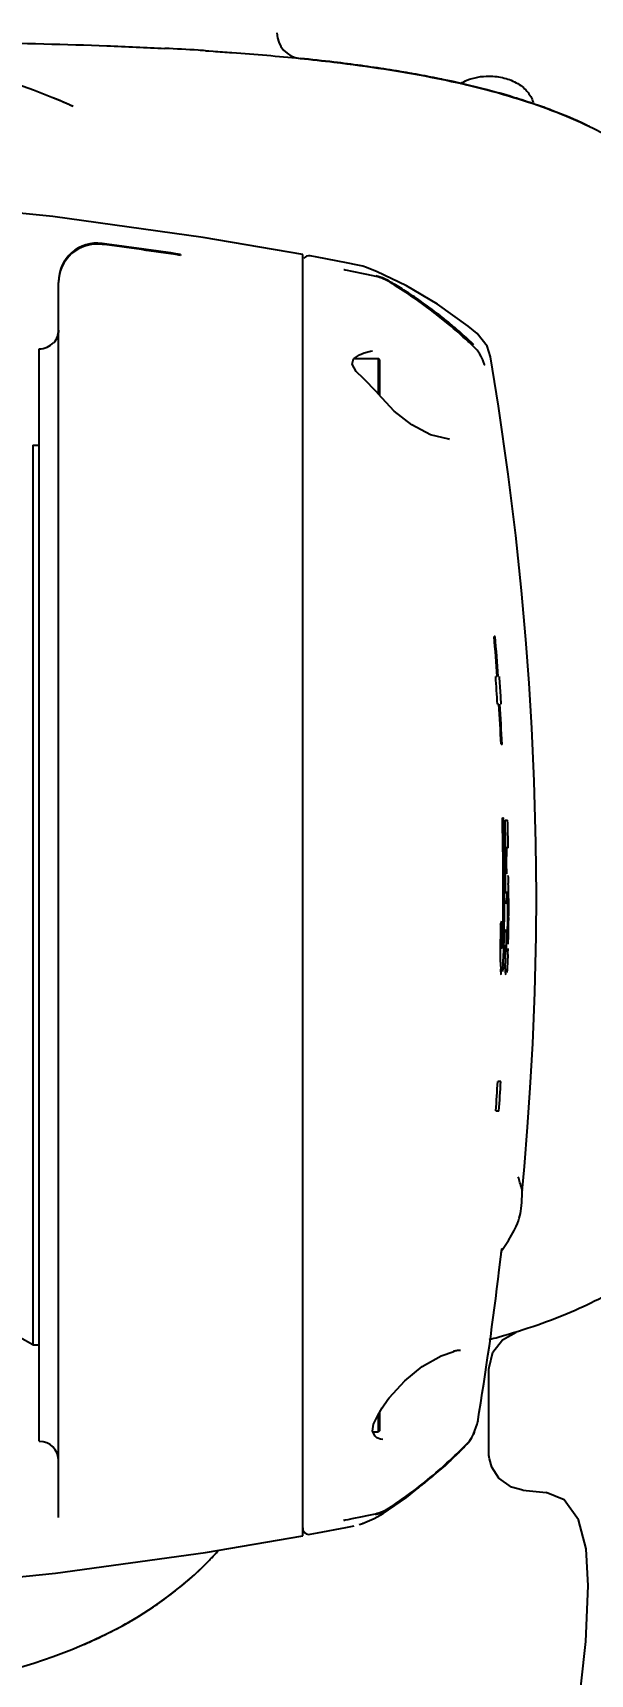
# Model space of a CAD drawing. Header units: millimetres. Extents: x 4086 to 10416, y 123 to 1549.
# Drawn here: x 6677.84 to 6688.69, y 913.17 to 945.1 of the extents above; entities that cross this region are included whole.
import ezdxf

# ---------------------------------------------------------------- set-up
doc = ezdxf.new("R2010")
doc.units = ezdxf.units.MM
doc.layers.add('外形图', color=7, linetype='Continuous')
doc.layers.add('尺寸标注', color=7, linetype='Continuous')
doc.styles.add('思源黑', font='SourceHanSansCN-Normal.ttf')
doc.dimstyles.new('尺寸标注_1_4比例中六', dxfattribs={"dimtxt": 10, "dimasz": 8, "dimexe": 2, "dimexo": 1.5, "dimgap": 1, "dimtad": 1, "dimdec": 1, "dimlfac": 4, "dimdsep": 46, "dimtxsty": '思源黑', "dimcen": 0.09, "dimadec": 0, "dimazin": 0, "dimtp": 0.01, "dimtm": 0.01, "dimtfac": 1, "dimtdec": 1, "dimtofl": 0, "dimtmove": 0, "dimatfit": 3, "dimfxl": 1, "dimtolj": 1, "dimarcsym": 0})

# ---------------------------------------------------------------- blocks, each defined once
blk = doc.blocks.new('*D777')
at = {"layer": 'Defpoints', "color": 0}
for p in [(6704.094, 953.65), (6704.094, 897.452), (6613.719, 846.827)]:
    blk.add_point(p, dxfattribs=at)
at = {"layer": '尺寸标注', "color": 0, "lineweight": -2}
for p, q in [((6613.719, 848.327), (6613.719, 955.65)), ((6704.094, 898.952), (6704.094, 955.65)), ((6621.719, 953.65), (6696.094, 953.65))]:
    blk.add_line(p, q, dxfattribs=at)
at = {"layer": '尺寸标注', "color": 0}
for points in [[(6621.719, 954.983), (6621.719, 952.316), (6613.719, 953.65)], [(6696.094, 952.316), (6696.094, 954.983), (6704.094, 953.65)]]:
    blk.add_solid(points, dxfattribs=at)
at = {"layer": '尺寸标注', "color": 0, "insert": (6658.711, 959.834), "char_height": 10, "attachment_point": 5, "style": '思源黑'}
blk.add_mtext('\\A1;361.5', dxfattribs=at)
blk = doc.blocks.new('*D778')
at = {"layer": 'Defpoints', "color": 0}
for p in [(6734.236, 975.67), (6613.719, 801.827), (6734.236, 744.42)]:
    blk.add_point(p, dxfattribs=at)
at = {"layer": '尺寸标注', "color": 0, "lineweight": -2}
for p, q in [((6613.719, 803.327), (6613.719, 977.67)), ((6734.236, 745.92), (6734.236, 977.67)), ((6621.719, 975.67), (6726.236, 975.67))]:
    blk.add_line(p, q, dxfattribs=at)
at = {"layer": '尺寸标注', "color": 0}
for points in [[(6621.719, 977.003), (6621.719, 974.337), (6613.719, 975.67)], [(6726.236, 974.337), (6726.236, 977.003), (6734.236, 975.67)]]:
    blk.add_solid(points, dxfattribs=at)
at = {"layer": '尺寸标注', "color": 0, "insert": (6673.196, 981.847), "char_height": 10, "attachment_point": 5, "style": '思源黑'}
blk.add_mtext('\\A1;482.1', dxfattribs=at)

msp = doc.modelspace()

# ---------------------------------------------------------------- linework, layer by layer
at = {"layer": '外形图', "linetype": 'Continuous'}
for p, q in [((6681.201, 944.75), (6681.27, 944.746)), ((6681.27, 944.746), (6681.351, 944.741)), ((6681.161, 941.119), (6678.235, 941.523)), ((6683.094, 940.788), (6681.161, 941.119)), ((6680.719, 940.788), (6680.719, 940.769)), ((6683.094, 915.866), (6683.094, 940.788)), ((6683.377, 940.735), (6683.242, 940.761)), ((6683.949, 940.625), (6683.377, 940.735)), ((6684.168, 940.582), (6683.949, 940.625)), ((6684.264, 940.558), (6684.168, 940.582)), ((6684.336, 940.534), (6684.264, 940.558)), ((6684.379, 940.517), (6684.336, 940.534)), ((6684.529, 940.456), (6684.379, 940.517)), ((6678.344, 916.222), (6678.344, 940.24)), ((6684.023, 940.461), (6683.963, 940.473)), ((6684.34, 940.395), (6684.023, 940.461)), ((6684.526, 940.356), (6684.34, 940.395)), ((6685.116, 940.178), (6684.529, 940.456)), ((6685.719, 939.823), (6685.116, 940.178)), ((6686.312, 939.396), (6685.719, 939.823)), ((6686.491, 939.248), (6686.312, 939.396)), ((6686.681, 939.003), (6686.491, 939.248)), ((6677.969, 917.703), (6677.969, 938.952)), ((6678.248, 939.077), (6678.258, 939.077)), ((6686.747, 938.799), (6686.681, 939.003)), ((6684.059, 938.656), (6684.084, 938.757)), ((6684.134, 938.514), (6684.059, 938.656)), ((6684.084, 938.757), (6684.199, 938.835)), ((6684.096, 938.765), (6684.569, 938.765)), ((6684.199, 938.835), (6684.29, 938.872)), ((6684.29, 938.872), (6684.411, 938.907)), ((6684.405, 938.907), (6684.451, 938.911)), ((6684.451, 938.911), (6684.454, 938.911)), ((6684.569, 938.069), (6684.569, 938.765)), ((6684.594, 938.74), (6684.569, 938.765)), ((6684.594, 938.042), (6684.594, 938.74)), ((6686.597, 938.738), (6686.585, 938.764)), ((6686.902, 937.84), (6686.747, 938.799)), ((6684.277, 938.376), (6684.134, 938.514)), ((6684.536, 938.109), (6684.277, 938.376)), ((6684.564, 938.074), (6684.536, 938.109)), ((6684.873, 937.741), (6684.564, 938.074)), ((6677.844, 937.077), (6677.844, 919.577)), ((6677.844, 937.077), (6677.969, 937.077)), ((6685.937, 937.192), (6685.583, 937.279)), ((6685.951, 937.191), (6685.936, 937.192)), ((6685.953, 937.191), (6685.951, 937.191)), ((6686.839, 933.357), (6686.821, 933.357)), ((6686.879, 932.577), (6686.851, 932.577)), ((6686.885, 932.039), (6686.913, 932.039)), ((6686.973, 931.259), (6686.955, 931.259)), ((6686.98, 929.827), (6687.002, 929.827)), ((6687.033, 929.786), (6687.082, 929.786)), ((6687.092, 929.248), (6687.058, 929.248)), ((6687.058, 929.248), (6687.059, 929.078)), ((6687.06, 928.835), (6687.06, 928.739)), ((6687.071, 928.376), (6687.04, 928.376)), ((6687.051, 928.18), (6687.056, 928.157)), ((6687.047, 927.638), (6687.054, 927.658)), ((6686.976, 927.294), (6686.943, 927.294)), ((6687.062, 927.236), (6687.033, 927.237)), ((6686.95, 924.702), (6686.89, 924.702)), ((6686.913, 924.127), (6686.854, 924.127)), ((6687.365, 922.581), (6687.366, 922.574)), ((6687.366, 922.574), (6687.366, 922.572)), ((6686.965, 921.41), (6686.996, 921.455)), ((6686.917, 921.039), (6686.918, 921.039)), ((6677.844, 919.577), (6677.594, 919.722)), ((6677.844, 919.577), (6677.969, 919.577)), ((6685.787, 919.368), (6686.038, 919.452)), ((6686.719, 917.417), (6686.719, 919.109)), ((6684.473, 918.039), (6684.556, 918.207)), ((6684.556, 918.207), (6684.643, 918.354)), ((6684.569, 917.89), (6684.569, 918.229)), ((6684.594, 917.915), (6684.594, 918.271)), ((6684.455, 917.901), (6684.473, 918.039)), ((6684.461, 917.89), (6684.569, 917.89)), ((6684.594, 917.915), (6684.569, 917.89)), ((6686.42, 917.841), (6686.49, 918.038)), ((6686.49, 918.038), (6686.499, 918.085)), ((6686.499, 918.085), (6686.499, 918.084)), ((6684.607, 917.742), (6684.539, 917.771)), ((6684.656, 917.736), (6684.607, 917.742)), ((6684.656, 917.736), (6684.656, 917.736)), ((6685.87, 917.233), (6686.248, 917.6)), ((6686.249, 917.601), (6686.248, 917.6)), ((6686.296, 917.652), (6686.364, 917.744)), ((6685.111, 916.609), (6685.87, 917.233)), ((6686.719, 917.433), (6686.719, 917.442)), ((6684.658, 916.296), (6685.111, 916.609)), ((6687.376, 916.755), (6687.376, 916.755)), ((6687.376, 916.755), (6687.83, 916.707)), ((6684.484, 916.199), (6684.657, 916.296)), ((6684.658, 916.296), (6684.657, 916.296)), ((6683.384, 915.92), (6683.931, 916.026)), ((6683.924, 916.173), (6683.982, 916.185)), ((6683.931, 916.026), (6684.098, 916.059)), ((6683.981, 916.185), (6684.055, 916.2)), ((6684.055, 916.2), (6684.256, 916.242)), ((6684.194, 916.082), (6684.265, 916.105)), ((6684.259, 916.103), (6684.484, 916.199)), ((6684.265, 916.105), (6684.259, 916.103)), ((6683.242, 915.894), (6683.384, 915.92)), ((6688.651, 914.891), (6688.651, 914.892))]:
    msp.add_line(p, q, dxfattribs=at)
for points in [[(6678.235, 941.523), (6675.687, 941.781), (6673.428, 941.939), (6671.495, 942.022)], [(6683.963, 940.473), (6683.918, 940.483), (6683.903, 940.486), (6683.897, 940.487)], [(6686.63, 938.646), (6686.623, 938.665), (6686.619, 938.679), (6686.613, 938.696), (6686.606, 938.716), (6686.597, 938.738)], [(6686.631, 938.642), (6686.631, 938.641), (6686.631, 938.642), (6686.63, 938.646)], [(6685.583, 937.279), (6685.215, 937.475), (6684.873, 937.741)], [(6687.642, 928.327), (6687.633, 929.345), (6687.6, 930.544), (6687.553, 931.572), (6687.498, 932.452), (6687.435, 933.301), (6687.35, 934.253), (6687.238, 935.323), (6687.092, 936.513), (6686.902, 937.84)], [(6687.365, 922.562), (6687.409, 923.045), (6687.47, 923.811), (6687.523, 924.58), (6687.571, 925.44), (6687.611, 926.43), (6687.637, 927.527), (6687.642, 928.327)], [(6687.097, 921.609), (6687.16, 921.712), (6687.211, 921.804), (6687.248, 921.878), (6687.274, 921.94), (6687.294, 921.993), (6687.309, 922.041), (6687.321, 922.087), (6687.331, 922.133), (6687.339, 922.182), (6687.346, 922.233), (6687.351, 922.289), (6687.355, 922.349), (6687.359, 922.412), (6687.362, 922.473), (6687.365, 922.564)], [(6686.918, 921.039), (6686.947, 921.288), (6686.953, 921.336), (6686.957, 921.362), (6686.961, 921.384), (6686.964, 921.402), (6686.966, 921.418), (6686.969, 921.429), (6686.97, 921.437), (6686.971, 921.443), (6686.972, 921.446), (6686.973, 921.448), (6686.973, 921.45), (6686.973, 921.45)], [(6686.996, 921.455), (6687.034, 921.513), (6687.097, 921.609)], [(6686.719, 919.109), (6686.72, 919.141), (6686.795, 919.438), (6686.981, 919.679), (6687.248, 919.826)], [(6684.776, 918.547), (6685.079, 918.881), (6685.416, 919.157), (6685.787, 919.368)], [(6684.643, 918.354), (6684.751, 918.513), (6684.776, 918.547)], [(6684.539, 917.771), (6684.505, 917.802), (6684.455, 917.901)], [(6686.274, 917.632), (6686.287, 917.645), (6686.317, 917.679), (6686.343, 917.713)], [(6686.343, 917.713), (6686.365, 917.746), (6686.385, 917.777), (6686.399, 917.802)], [(6687.376, 916.755), (6687.154, 916.813), (6686.912, 916.986), (6686.773, 917.201), (6686.726, 917.363), (6686.719, 917.433)], [(6688.651, 914.891), (6688.608, 915.61), (6688.462, 916.178), (6688.184, 916.563), (6687.83, 916.707)], [(6683.894, 916.166), (6683.894, 916.166), (6683.9, 916.168), (6683.91, 916.17), (6683.924, 916.173)], [(6675.746, 914.878), (6678.285, 915.138), (6681.202, 915.542), (6683.094, 915.866)], [(6679.341, 883.728), (6680.828, 886.81), (6682.284, 890.162), (6683.582, 893.491), (6684.698, 896.672), (6685.656, 899.708), (6686.476, 902.614), (6687.159, 905.354), (6687.707, 907.886), (6688.126, 910.167), (6688.423, 912.159), (6688.6, 913.81), (6688.651, 914.892)]]:
    msp.add_lwpolyline(points, dxfattribs=at)
for centre, radius, start, end in [((6683.094, 945.098), 0.5, 180, 264.209), ((6676.894, 876.548), 68.339, 86.50199, 87.04901), ((6677.246, 882.434), 62.441, 86.36879, 86.49543), ((6680.833, 919.37), 25.319, 80.8537, 81.1305), ((6681.164, 921.39), 23.272, 79.6067, 80.867), ((6681.115, 921.099), 23.567, 79.8472, 80.8599), ((6681.671, 924.16), 20.457, 78.3288, 79.6049), ((6682.431, 927.745), 16.792, 75.4203, 78.3936), ((6674.272, 934.176), 10.441, 65.3522, 67.6908), ((6684.987, 935.613), 8.505, 64.2062, 64.8447), ((6679.094, 940.258), 0.75, 82.6042, 180.0056), ((6679.094, 940.24), 0.75, 82.6044, 180.0059), ((6669.531, 866.637), 74.99, 81.41998, 82.59922), ((6669.531, 866.619), 74.99, 81.41992, 82.59917), ((6683.219, 940.638), 0.125, 79.429, 145.3164), ((6684.373, 939.633), 0.751, 65.3779, 78.6985), ((6684.376, 939.642), 0.741, 60.2497, 65.3317), ((6680.656, 933.128), 8.243, 59.3027, 60.2698), ((6680.534, 933.156), 8.271, 58.1336, 59.2978), ((6680.568, 932.98), 8.415, 57.2153, 59.2997), ((6680.493, 932.863), 8.555, 56.0678, 57.2186), ((6680.419, 932.754), 8.686, 52.4164, 56.0634), ((6679.077, 931.208), 10.704, 48.1471, 51.7721), ((6680.4, 932.728), 8.719, 52.1988, 52.421), ((6680.398, 932.725), 8.722, 50.6386, 52.1991), ((6677.965, 939.316), 0.378, 340.4985, 359.9291), ((6680.422, 932.755), 8.683, 49.8903, 50.6383), ((6680.452, 932.79), 8.637, 49.1553, 49.8904), ((6680.495, 932.84), 8.572, 48.4325, 49.1555), ((6680.659, 933.023), 8.326, 46.1577, 48.4431), ((6677.969, 939.327), 0.375, 270, 318.1895), ((6677.966, 939.317), 0.378, 320.6398, 340.3591), ((6678.033, 930.029), 12.279, 46.9809, 48.1876), ((6685.884, 938.443), 0.771, 38.5657, 46.9428), ((6685.873, 938.436), 0.784, 24.6302, 38.4939), ((6624.484, 928.322), 62.539, 3.90121, 4.6175), ((6624.505, 928.321), 62.537, 3.90191, 4.61822), ((6624.453, 928.322), 62.542, 3.4067, 3.90076), ((6624.535, 928.323), 62.533, 3.57146, 3.90088), ((6624.535, 928.323), 62.533, 3.40675, 3.57146), ((6624.484, 928.324), 62.539, 2.69031, 3.40563), ((6624.505, 928.323), 62.537, 2.69105, 3.40639), ((6624.452, 928.328), 62.545, 359.59832, 1.37373), ((6624.477, 928.325), 62.543, 359.63618, 1.37604), ((6624.862, 928.729), 62.18, 0.47846, 0.97464), ((6624.57, 928.326), 62.529, 0.84509, 1.33833), ((6624.852, 928.729), 62.19, 0.00928, 0.47845), ((6624.756, 928.691), 62.304, 0.13226, 0.35625), ((6624.847, 928.729), 62.196, 359.67564, 0.00928), ((6674.749, 928.152), 12.352, 0.9295, 1.8704), ((6677.285, 925.934), 10.021, 12.9509, 13.2152), ((6697.622, 927.815), 10.572, 177.7603, 178.1441), ((6680.779, 928.072), 6.304, 0.8025, 1.5048), ((6678.008, 928.029), 9.075, 0.5962, 0.8283), ((6673.741, 927.989), 13.343, 359.9685, 0.5744), ((6668.854, 928.052), 18.249, 0.1891, 0.9434), ((6663.578, 928.03), 23.524, 359.6575, 0.201), ((6784.673, 926.828), 97.732, 179.45718, 179.62418), ((6680.099, 930.15), 7.253, 340.7121, 341.2592), ((6746.486, 927.362), 59.52, 179.55915, 179.80751), ((6662.089, 928.028), 24.908, 359.0726, 359.3694), ((6655.86, 928.1), 31.137, 359.3621, 359.4829), ((6652.583, 928.13), 34.414, 359.4828, 359.5992), ((6649.446, 928.165), 37.573, 359.3285, 359.6388), ((6665.23, 927.995), 21.854, 359.1088, 359.5499), ((6667.191, 927.989), 19.892, 359.5243, 359.98), ((6663.627, 928.016), 23.475, 358.97, 359.5553), ((6660.478, 928.044), 26.625, 359.5472, 359.666), ((6671.649, 927.869), 15.346, 358.649, 359.0866), ((6665.536, 927.92), 21.482, 358.6327, 358.9672), ((6657.037, 928.074), 29.981, 358.9666, 359.3331), ((6681.366, 929.545), 5.992, 341.0457, 341.4452), ((6711.858, 927.489), 24.805, 179.6089, 179.886), ((6699.843, 927.51), 12.79, 179.8755, 180.3418), ((6695.426, 927.487), 8.373, 180.3649, 180.5432), ((6678.685, 927.719), 8.395, 357.8521, 358.5436), ((6672.43, 927.88), 14.653, 358.5331, 359.1215), ((6667.049, 927.954), 20.052, 358.346, 358.9709), ((6678.256, 927.528), 8.754, 356.6569, 357.8001), ((6673.381, 927.723), 13.634, 357.7676, 358.4551), ((6671.086, 927.79), 15.93, 358.4383, 358.6255), ((6712.196, 927.282), 25.164, 179.8202, 180.2739), ((6699.369, 927.217), 12.337, 180.2548, 181.0159), ((6693.927, 927.473), 6.873, 180.542, 180.7766), ((6692.367, 927.451), 5.313, 180.773, 181.1102), ((6671.893, 927.801), 15.206, 357.6326, 357.8585), ((6670.814, 927.841), 16.286, 357.8581, 358.0485), ((6692.861, 927.116), 5.918, 180.8912, 181.7175), ((6689.997, 927.03), 3.052, 181.7222, 182.7287), ((6681.541, 927.339), 5.464, 355.7546, 356.6316), ((6624.453, 928.333), 62.542, 356.14436, 356.6722), ((6624.52, 928.331), 62.535, 356.14539, 356.67328), ((6624.844, 928.327), 62.5, 350.56727, 353.30341), ((6685.777, 918.158), 0.717, 333.7346, 337.0353), ((6677.969, 917.327), 0.375, 0, 90), ((6679.403, 924.393), 9.634, 313.7247, 315.5994), ((6679.816, 923.896), 8.998, 314.1154, 315.8763), ((6685.732, 918.158), 0.756, 315.8719, 317.6785), ((6685.723, 918.166), 0.768, 317.6829, 323.8911), ((6685.724, 918.165), 0.766, 323.8996, 326.6867), ((6679.606, 924.178), 9.338, 310.1401, 313.737), ((6679.957, 923.744), 8.789, 310.2878, 312.0549), ((6679.877, 923.833), 8.91, 312.0551, 314.1163), ((6680.076, 923.608), 8.6, 303.0662, 310.1959), ((6680.048, 923.636), 8.649, 308.6206, 310.288), ((6680.446, 923.103), 7.983, 302.6866, 306.1499), ((6680.186, 923.463), 8.427, 306.1348, 308.6253), ((6684.355, 917.016), 0.75, 281.272, 287.2929), ((6684.356, 917.011), 0.745, 287.3151, 302.623), ((6683.219, 916.017), 0.125, 180, 280.5706), ((6676.512, 920.008), 6.637, 309.6727, 315.7728), ((6676.534, 919.985), 6.605, 315.7805, 316.4883), ((6676.521, 919.997), 6.623, 316.4888, 318.0491), ((6676.181, 920.43), 7.173, 301.3029, 308.2223), ((6676.425, 920.11), 6.771, 308.9468, 309.687), ((6675.919, 920.844), 7.664, 301.0288, 301.3707), ((6675.054, 922.545), 9.573, 293.3042, 293.9853)]:
    msp.add_arc(centre, radius, start, end, dxfattribs=at)
for points in [[(6678.626, 943.665), (6676.643, 944.575), (6674.132, 944.952), (6671.094, 944.952)], [(6684.757, 940.267), (6684.686, 940.309), (6684.607, 940.34), (6684.526, 940.357)], [(6685.701, 939.617), (6685.445, 939.818), (6685.177, 940.007), (6684.9, 940.18)], [(6678.344, 939.316), (6678.344, 939.231), (6678.312, 939.142), (6678.258, 939.077)], [(6687.088, 928.711), (6687.091, 928.659), (6687.093, 928.607), (6687.095, 928.555)], [(6686.967, 927.562), (6686.967, 927.526), (6686.966, 927.49), (6686.967, 927.455)], [(6686.988, 927.409), (6686.989, 927.442), (6686.99, 927.475), (6686.991, 927.508)], [(6687.054, 927.349), (6687.055, 927.315), (6687.055, 927.282), (6687.059, 927.249)], [(6687.038, 926.875), (6687.036, 926.916), (6687.035, 926.957), (6687.034, 926.998)], [(6686.286, 917.652), (6686.34, 917.707), (6686.386, 917.772), (6686.42, 917.841)], [(6684.256, 916.242), (6684.341, 916.259), (6684.425, 916.277), (6684.51, 916.294)], [(6684.51, 916.294), (6684.601, 916.313), (6684.69, 916.35), (6684.768, 916.401)], [(6666.719, 912.327), (6674.723, 912.327), (6679.088, 912.934), (6681.457, 915.581)], [(6678.945, 913.799), (6679.273, 913.944), (6679.58, 914.104), (6679.869, 914.277)]]:
    msp.add_open_spline(points, degree=3, dxfattribs=at)
for points, knots in [([(6671.094, 944.952), (6673.167, 944.952), (6676.029, 944.941), (6678.896, 944.865), (6680.046, 944.814), (6680.412, 944.795)], [0, 0, 0, 0, 8509.291548, 12934.123153, 15080.179243, 15080.179243, 15080.179243, 15080.179243]), ([(6681.351, 944.741), (6681.475, 944.732), (6682.061, 944.692), (6682.619, 944.644), (6683.043, 944.601)], [0, 0, 0, 0, 2376.391927, 11379.446298, 11379.446298, 11379.446298, 11379.446298]), ([(6684.737, 944.386), (6684.405, 944.438), (6683.853, 944.514), (6683.267, 944.578), (6683.043, 944.601)], [0, 0, 0, 0, 7106.856853, 11367.442669, 11367.442669, 11367.442669, 11367.442669]), ([(6683.043, 944.601), (6683.267, 944.578), (6684.174, 944.478), (6685.299, 944.306), (6686.421, 944.063), (6687.209, 943.849), (6687.973, 943.589), (6688.636, 943.306), (6689.225, 942.995), (6689.735, 942.669), (6690.223, 942.289), (6690.663, 941.869), (6691.066, 941.394), (6691.424, 940.873), (6691.754, 940.272), (6692.03, 939.63), (6692.264, 938.932), (6692.456, 938.2), (6692.622, 937.365), (6692.797, 936.147), (6692.937, 934.377), (6692.969, 932.741), (6692.969, 931.827)], [0, 0, 0, 0, 2434.664598, 10057.089392, 13715.853289, 17679.514176, 21643.175064, 25937.141032, 29314.461553, 32973.225449, 36631.989346, 40595.650234, 44254.41414, 48218.075027, 52181.735915, 56475.701883, 60134.46578, 64098.126668, 68061.787555, 72355.753524, 80613.380371, 89559.142799, 89559.142799, 89559.142799, 89559.142799]), ([(6686.167, 944.116), (6686.207, 944.139), (6686.379, 944.223), (6686.574, 944.257), (6686.719, 944.257)], [0, 0, 0, 0, 2725.591833, 11341.855528, 11341.855528, 11341.855528, 11341.855528]), ([(6686.719, 944.257), (6686.819, 944.257), (6687.015, 944.233), (6687.281, 944.127), (6687.457, 943.98), (6687.548, 943.837), (6687.575, 943.759), (6687.583, 943.719)], [0, 0, 0, 0, 6545.198929, 12752.570368, 18453.535221, 21150.612749, 23778.666789, 23778.666789, 23778.666789, 23778.666789]), ([(6687.62, 943.707), (6687.483, 943.754), (6687.171, 943.855), (6686.843, 943.948), (6686.658, 943.996)], [0, 0, 0, 0, 5111.059266, 11330.335922, 11330.335922, 11330.335922, 11330.335922]), ([(6688.602, 943.311), (6688.392, 943.41), (6688.071, 943.546), (6687.73, 943.669), (6687.62, 943.707)], [0, 0, 0, 0, 7763.00627, 11317.454543, 11317.454543, 11317.454543, 11317.454543]), ([(6692.969, 931.827), (6692.969, 931.164), (6692.951, 929.851), (6692.852, 928.065), (6692.692, 926.703), (6692.505, 925.682), (6692.334, 924.969), (6692.13, 924.306), (6691.899, 923.707), (6691.619, 923.123), (6691.299, 922.587), (6690.925, 922.082), (6690.505, 921.623), (6690.008, 921.185), (6689.479, 920.812), (6688.912, 920.487), (6688.328, 920.211), (6687.658, 919.952), (6687.111, 919.781), (6686.783, 919.692), (6686.725, 919.676)], [0, 0, 0, 0, 6790.557638, 14146.99508, 21503.432522, 25328.779997, 29472.906423, 33003.996398, 36829.343865, 40654.691332, 44798.817759, 48624.165234, 52768.29166, 56912.418086, 61401.888379, 64932.978353, 68758.325821, 72583.673296, 76727.799722, 77619.472507, 77619.472507, 77619.472507, 77619.472507]), ([(6687.071, 928.376), (6687.057, 928.376), (6687.074, 928.297), (6687.06, 928.265), (6687.058, 928.228)], [0, 0, 0, 0, 2907.190033, 10958.084105, 10958.084105, 10958.084105, 10958.084105]), ([(6686.944, 927.024), (6686.943, 927.057), (6686.942, 927.205), (6686.942, 927.354), (6686.943, 927.469)], [0, 0, 0, 0, 2421.754933, 10931.315033, 10931.315033, 10931.315033, 10931.315033]), ([(6686.967, 927.455), (6686.967, 927.439), (6686.968, 927.391), (6686.968, 927.343), (6686.971, 927.311)], [0, 0, 0, 0, 3659.556987, 10936.434688, 10936.434688, 10936.434688, 10936.434688]), ([(6686.971, 927.311), (6686.972, 927.307), (6686.973, 927.302), (6686.974, 927.294), (6686.976, 927.294)], [0, 0, 0, 0, 8011.268604, 10934.28374, 10934.28374, 10934.28374, 10934.28374]), ([(6687.059, 927.249), (6687.059, 927.246), (6687.06, 927.243), (6687.06, 927.236), (6687.062, 927.236)], [0, 0, 0, 0, 7942.181266, 10932.364371, 10932.364371, 10932.364371, 10932.364371]), ([(6687.086, 927.173), (6687.084, 927.133), (6687.079, 927.015), (6687.073, 926.898), (6687.063, 926.82)], [0, 0, 0, 0, 3686.669859, 10926.68239, 10926.68239, 10926.68239, 10926.68239]), ([(6686.964, 926.776), (6686.956, 926.776), (6686.955, 926.831), (6686.949, 926.856), (6686.948, 926.885)], [0, 0, 0, 0, 2541.27889, 10922.731615, 10922.731615, 10922.731615, 10922.731615]), ([(6686.99, 926.934), (6686.989, 926.917), (6686.987, 926.887), (6686.983, 926.857), (6686.982, 926.844)], [0, 0, 0, 0, 6165.263316, 10924.181183, 10924.181183, 10924.181183, 10924.181183]), ([(6687.052, 926.776), (6687.044, 926.776), (6687.045, 926.827), (6687.039, 926.849), (6687.038, 926.875)], [0, 0, 0, 0, 2598.293025, 10922.126075, 10922.126075, 10922.126075, 10922.126075]), ([(6687.365, 922.581), (6687.364, 922.594), (6687.335, 922.683), (6687.31, 922.772), (6687.289, 922.849)], [0, 0, 0, 0, 1536.448248, 10821.124071, 10821.124071, 10821.124071, 10821.124071]), ([(6686.068, 919.46), (6686.062, 919.459), (6686.049, 919.456), (6686.036, 919.453), (6686.03, 919.452)], [0, 0, 0, 0, 5235.070026, 10752.013688, 10752.013688, 10752.013688, 10752.013688]), ([(6686.143, 919.47), (6686.132, 919.47), (6686.107, 919.467), (6686.082, 919.462), (6686.068, 919.46)], [0, 0, 0, 0, 4834.799635, 10751.918005, 10751.918005, 10751.918005, 10751.918005]), ([(6686.164, 919.469), (6686.161, 919.47), (6686.154, 919.47), (6686.147, 919.47), (6686.143, 919.47)], [0, 0, 0, 0, 5103.531713, 10751.729075, 10751.729075, 10751.729075, 10751.729075])]:
    msp.add_open_spline(points, degree=3, knots=knots, dxfattribs=at)

# ---------------------------------------------------------------- dimensions: what is measured, and where the dimension line sits
at = {"layer": '尺寸标注'}
for base, p1, p2, picture, middle in [((6734.236, 975.67), (6613.719, 801.827), (6734.236, 744.42), '*D778', (6673.196, 975.67)), ((6704.094, 953.65), (6613.719, 846.827), (6704.094, 897.452), '*D777', (6658.711, 953.65))]:
    dim = msp.add_linear_dim(base=base, p1=p1, p2=p2, dimstyle='尺寸标注_1_4比例中六', dxfattribs=at)
    dim.commit()
    dim.dimension.update_dxf_attribs({"geometry": picture, "text_midpoint": middle, "dimtype": 160})

doc.saveas('drawing.dxf')
